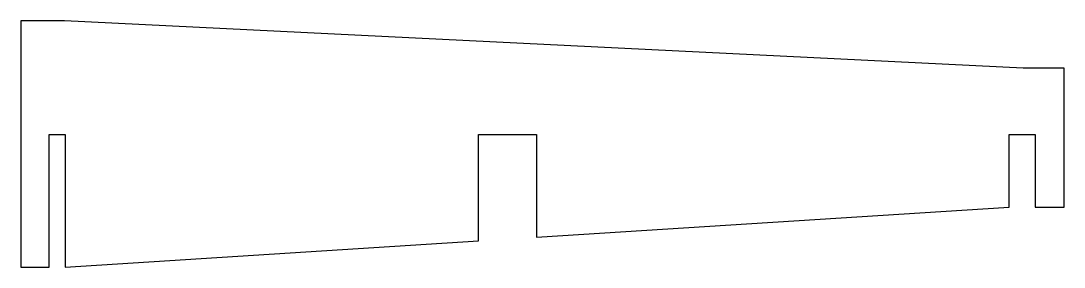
# Model space of a CAD drawing. Header units: millimetres. Extents: x 0 to 358, y 0 to 84.
import ezdxf

# ---------------------------------------------------------------- set-up
doc = ezdxf.new("R2010")
doc.units = ezdxf.units.MM

msp = doc.modelspace()

# ---------------------------------------------------------------- linework, layer by layer
msp.add_lwpolyline([(157, 8.97), (157, 45.5), (177, 45.5), (177, 10.24), (339.14, 20.5), (339.14, 45.5), (348.03, 45.5), (348.03, 20.5), (358.03, 20.5), (358.03, 68.21), (343.94, 68.21), (15, 84.39), (0, 84.39), (0, 0), (9.75, 0), (9.75, 45.5), (15.25, 45.5), (15.25, 0)], close=True)

doc.saveas('drawing.dxf')
